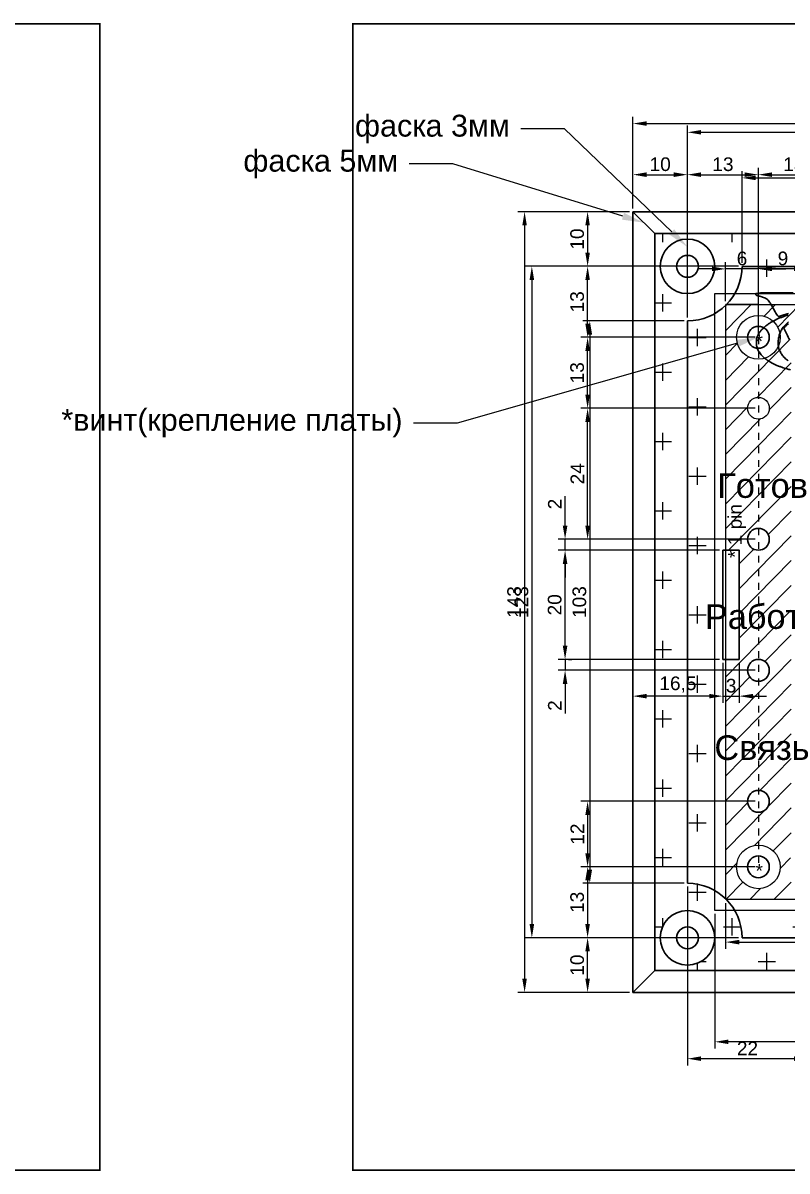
# Model space of a CAD drawing. Header units: millimetres. Extents: x 581 to 3447, y 885 to 2081.
# Drawn here: x 1552.1 to 1692.1, y 985.7 to 1196 of the extents above; entities that cross this region are included whole.
import ezdxf
from ezdxf import colors
from ezdxf.entities.mleader import LeaderData, LeaderLine
from ezdxf.math import Vec2, Vec3

# ---------------------------------------------------------------- set-up
doc = ezdxf.new("R2010")
doc.units = ezdxf.units.MM
doc.linetypes.add('JIS_02_1.2', pattern=[2.5, 1.25, -1.25])
doc.layers.get('0').update_dxf_attribs({"lineweight": 30})
doc.layers.get('Defpoints').update_dxf_attribs({"lineweight": 15})
for name, color, linetype in [('Вырез щита', 10, 'Continuous'), ('скрытые линии', 9, 'Continuous'), ('скрытый размер', 9, 'Continuous')]:
    doc.layers.add(name, color=color, linetype=linetype)
for name, color, linetype, lineweight in [('пленочная клавиатура', 90, 'Continuous', 30), ('размер', 7, 'Continuous', 15), ('размеры пленочная', 112, 'Continuous', 15)]:
    doc.layers.add(name, color=color, linetype=linetype, lineweight=lineweight)
doc.styles.get("Standard").update_dxf_attribs({"font": 'arial.ttf'})
doc.dimstyles.new('ISO-25', dxfattribs={"dimtxt": 2.5, "dimasz": 2.5, "dimexe": 1.25, "dimexo": 0.625, "dimtad": 1, "dimtxsty": 'Standard', "dimcen": 2.5, "dimadec": 0, "dimazin": 0, "dimtfac": 1, "dimtmove": 0, "dimatfit": 3, "dimfxl": 1, "dimarcsym": 0})

# ---------------------------------------------------------------- blocks, each defined once
blk = doc.blocks.new('*D77')
at = {"layer": 'Defpoints', "color": 0, "transparency": 16777216}
for p in [(1680.86, 1035.47), (1848.86, 1035.47), (1848.86, 1027.68)]:
    blk.add_point(p, dxfattribs=at)
at = {"layer": 'скрытый размер', "color": 0, "lineweight": -2, "transparency": 16777216}
for p, q in [((1680.86, 1034.84), (1680.86, 1026.43)), ((1848.86, 1034.84), (1848.86, 1026.43)), ((1683.36, 1027.68), (1846.36, 1027.68))]:
    blk.add_line(p, q, dxfattribs=at)
at = {"layer": 'скрытый размер', "color": 0, "transparency": 16777216}
for points in [[(1683.36, 1028.1), (1683.36, 1027.26), (1680.86, 1027.68)], [(1846.36, 1028.1), (1846.36, 1027.26), (1848.86, 1027.68)]]:
    blk.add_solid(points, dxfattribs=at)
at = {"layer": 'скрытый размер', "color": 0, "transparency": 16777216, "insert": (1764.86, 1029.58), "char_height": 2.5, "attachment_point": 5}
blk.add_mtext('168', dxfattribs=at)
blk = doc.blocks.new('*D87')
at = {"layer": 'Defpoints', "color": 0, "transparency": 16777216}
for p in [(1680.86, 1151), (1680.86, 1144.47), (1686.86, 1138.47)]:
    blk.add_point(p, dxfattribs=at)
at = {"layer": 'скрытый размер', "color": 0, "lineweight": -2, "transparency": 16777216}
for p, q in [((1678.36, 1151), (1675.86, 1151)), ((1680.86, 1145.09), (1680.86, 1152.25)), ((1686.86, 1151), (1680.86, 1151)), ((1686.86, 1139.09), (1686.86, 1152.25)), ((1689.36, 1151), (1691.86, 1151))]:
    blk.add_line(p, q, dxfattribs=at)
at = {"layer": 'скрытый размер', "color": 0, "transparency": 16777216}
for points in [[(1678.36, 1151.42), (1678.36, 1150.58), (1680.86, 1151)], [(1689.36, 1151.42), (1689.36, 1150.58), (1686.86, 1151)]]:
    blk.add_solid(points, dxfattribs=at)
at = {"layer": 'скрытый размер', "color": 0, "transparency": 16777216, "insert": (1683.86, 1152.9), "char_height": 2.5, "attachment_point": 5}
blk.add_mtext('6', dxfattribs=at)
blk = doc.blocks.new('*D88')
at = {"layer": 'Defpoints', "color": 0, "transparency": 16777216}
for p in [(1686.86, 1151), (1686.86, 1151), (1695.86, 1138.47)]:
    blk.add_point(p, dxfattribs=at)
at = {"layer": 'скрытый размер', "color": 0, "lineweight": -2, "transparency": 16777216}
for p, q in [((1686.86, 1151.63), (1686.86, 1152.25)), ((1693.36, 1151), (1689.36, 1151)), ((1695.86, 1139.09), (1695.86, 1152.25))]:
    blk.add_line(p, q, dxfattribs=at)
at = {"layer": 'скрытый размер', "color": 0, "transparency": 16777216}
for points in [[(1689.36, 1151.42), (1689.36, 1150.58), (1686.86, 1151)], [(1693.36, 1151.42), (1693.36, 1150.58), (1695.86, 1151)]]:
    blk.add_solid(points, dxfattribs=at)
at = {"layer": 'скрытый размер', "color": 0, "transparency": 16777216, "insert": (1691.36, 1152.9), "char_height": 2.5, "attachment_point": 5}
blk.add_mtext('9', dxfattribs=at)
blk = doc.blocks.new('*D89')
at = {"layer": 'Defpoints', "color": 0, "transparency": 16777216}
for p in [(1673.86, 1168.26), (1663.86, 1161.47), (1673.86, 1151.47)]:
    blk.add_point(p, dxfattribs=at)
at = {"layer": 'размер', "color": 0, "lineweight": -2, "transparency": 16777216}
for p, q in [((1663.86, 1162.09), (1663.86, 1169.51)), ((1673.86, 1152.09), (1673.86, 1169.51)), ((1666.36, 1168.26), (1671.36, 1168.26))]:
    blk.add_line(p, q, dxfattribs=at)
at = {"layer": 'размер', "color": 0, "transparency": 16777216}
for points in [[(1666.36, 1168.68), (1666.36, 1167.84), (1663.86, 1168.26)], [(1671.36, 1168.68), (1671.36, 1167.84), (1673.86, 1168.26)]]:
    blk.add_solid(points, dxfattribs=at)
at = {"layer": 'размер', "color": 0, "transparency": 16777216, "insert": (1668.86, 1170.16), "char_height": 2.5, "attachment_point": 5}
blk.add_mtext('10', dxfattribs=at)
blk = doc.blocks.new('*D92')
at = {"layer": 'Defpoints', "color": 0, "transparency": 16777216}
for p in [(1686.86, 1168.26), (1673.86, 1151.47), (1686.86, 1138.47)]:
    blk.add_point(p, dxfattribs=at)
at = {"layer": 'размер', "color": 0, "lineweight": -2, "transparency": 16777216}
for p, q in [((1673.86, 1152.09), (1673.86, 1169.51)), ((1686.86, 1139.09), (1686.86, 1169.51)), ((1676.36, 1168.26), (1684.36, 1168.26))]:
    blk.add_line(p, q, dxfattribs=at)
at = {"layer": 'размер', "color": 0, "transparency": 16777216}
for points in [[(1676.36, 1168.68), (1676.36, 1167.84), (1673.86, 1168.26)], [(1684.36, 1168.68), (1684.36, 1167.84), (1686.86, 1168.26)]]:
    blk.add_solid(points, dxfattribs=at)
at = {"layer": 'размер', "color": 0, "transparency": 16777216, "insert": (1680.36, 1170.16), "char_height": 2.5, "attachment_point": 5}
blk.add_mtext('13', dxfattribs=at)
blk = doc.blocks.new('*D74')
at = {"layer": 'Defpoints', "color": 0, "transparency": 16777216}
for p in [(1686.86, 1168.26), (1699.86, 1168.26), (1699.86, 1168.26)]:
    blk.add_point(p, dxfattribs=at)
at = {"layer": 'размер', "color": 0, "lineweight": -2, "transparency": 16777216}
for p, q in [((1686.86, 1168.89), (1686.86, 1169.51)), ((1699.86, 1168.89), (1699.86, 1169.51)), ((1689.36, 1168.26), (1697.36, 1168.26))]:
    blk.add_line(p, q, dxfattribs=at)
at = {"layer": 'размер', "color": 0, "transparency": 16777216}
for points in [[(1689.36, 1168.68), (1689.36, 1167.84), (1686.86, 1168.26)], [(1697.36, 1168.68), (1697.36, 1167.84), (1699.86, 1168.26)]]:
    blk.add_solid(points, dxfattribs=at)
at = {"layer": 'размер', "color": 0, "transparency": 16777216, "insert": (1693.36, 1170.16), "char_height": 2.5, "attachment_point": 5}
blk.add_mtext('13', dxfattribs=at)
blk = doc.blocks.new('*D95')
at = {"layer": 'Defpoints', "color": 0, "transparency": 16777216}
for p in [(1865.86, 1177.62), (1663.86, 1161.47), (1865.86, 1161.47)]:
    blk.add_point(p, dxfattribs=at)
at = {"layer": 'размер', "color": 0, "lineweight": -2, "transparency": 16777216}
for p, q in [((1663.86, 1162.09), (1663.86, 1178.87)), ((1865.86, 1162.09), (1865.86, 1178.87)), ((1666.36, 1177.62), (1863.36, 1177.62))]:
    blk.add_line(p, q, dxfattribs=at)
at = {"layer": 'размер', "color": 0, "transparency": 16777216}
for points in [[(1666.36, 1178.04), (1666.36, 1177.21), (1663.86, 1177.62)], [(1863.36, 1178.04), (1863.36, 1177.21), (1865.86, 1177.62)]]:
    blk.add_solid(points, dxfattribs=at)
at = {"layer": 'размер', "color": 0, "transparency": 16777216, "insert": (1764.86, 1179.52), "char_height": 2.5, "attachment_point": 5}
blk.add_mtext('202', dxfattribs=at)
blk = doc.blocks.new('*D96')
at = {"layer": 'Defpoints', "color": 0, "transparency": 16777216}
for p in [(1663.86, 1161.47), (1655.56, 1151.47), (1673.86, 1151.47)]:
    blk.add_point(p, dxfattribs=at)
at = {"layer": 'размер', "color": 0, "lineweight": -2, "transparency": 16777216}
for p, q in [((1663.24, 1161.47), (1654.31, 1161.47)), ((1655.56, 1158.97), (1655.56, 1153.97)), ((1673.24, 1151.47), (1654.31, 1151.47))]:
    blk.add_line(p, q, dxfattribs=at)
at = {"layer": 'размер', "color": 0, "transparency": 16777216}
for points in [[(1655.14, 1158.97), (1655.97, 1158.97), (1655.56, 1161.47)], [(1655.14, 1153.97), (1655.97, 1153.97), (1655.56, 1151.47)]]:
    blk.add_solid(points, dxfattribs=at)
at = {"layer": 'размер', "color": 0, "transparency": 16777216, "insert": (1653.65, 1156.47), "char_height": 2.5, "attachment_point": 5, "rotation": 90}
blk.add_mtext('10', dxfattribs=at)
blk = doc.blocks.new('*D97')
at = {"layer": 'Defpoints', "color": 0, "transparency": 16777216}
for p in [(1655.56, 1151.47), (1655.56, 1151.47), (1686.86, 1138.47)]:
    blk.add_point(p, dxfattribs=at)
at = {"layer": 'размер', "color": 0, "lineweight": -2, "transparency": 16777216}
for p, q in [((1654.93, 1151.47), (1654.31, 1151.47)), ((1655.56, 1140.97), (1655.56, 1148.97)), ((1686.24, 1138.47), (1654.31, 1138.47))]:
    blk.add_line(p, q, dxfattribs=at)
at = {"layer": 'размер', "color": 0, "transparency": 16777216}
for points in [[(1655.14, 1148.97), (1655.97, 1148.97), (1655.56, 1151.47)], [(1655.14, 1140.97), (1655.97, 1140.97), (1655.56, 1138.47)]]:
    blk.add_solid(points, dxfattribs=at)
at = {"layer": 'размер', "color": 0, "transparency": 16777216, "insert": (1653.65, 1144.97), "char_height": 2.5, "attachment_point": 5, "rotation": 90}
blk.add_mtext('13', dxfattribs=at)
blk = doc.blocks.new('*D98')
at = {"layer": 'Defpoints', "color": 0, "transparency": 16777216}
for p in [(1655.56, 1138.47), (1655.56, 1138.47), (1686.86, 1125.47)]:
    blk.add_point(p, dxfattribs=at)
at = {"layer": 'размер', "color": 0, "lineweight": -2, "transparency": 16777216}
for p, q in [((1654.93, 1138.47), (1654.31, 1138.47)), ((1655.56, 1127.97), (1655.56, 1135.97)), ((1686.24, 1125.47), (1654.31, 1125.47))]:
    blk.add_line(p, q, dxfattribs=at)
at = {"layer": 'размер', "color": 0, "transparency": 16777216}
for points in [[(1655.14, 1135.97), (1655.97, 1135.97), (1655.56, 1138.47)], [(1655.14, 1127.97), (1655.97, 1127.97), (1655.56, 1125.47)]]:
    blk.add_solid(points, dxfattribs=at)
at = {"layer": 'размер', "color": 0, "transparency": 16777216, "insert": (1653.65, 1131.97), "char_height": 2.5, "attachment_point": 5, "rotation": 90}
blk.add_mtext('13', dxfattribs=at)
blk = doc.blocks.new('*D99')
at = {"layer": 'Defpoints', "color": 0, "transparency": 16777216}
for p in [(1655.56, 1125.47), (1655.56, 1125.47), (1686.86, 1101.47)]:
    blk.add_point(p, dxfattribs=at)
at = {"layer": 'размер', "color": 0, "lineweight": -2, "transparency": 16777216}
for p, q in [((1654.93, 1125.47), (1654.31, 1125.47)), ((1655.56, 1103.97), (1655.56, 1122.97)), ((1686.24, 1101.47), (1654.31, 1101.47))]:
    blk.add_line(p, q, dxfattribs=at)
at = {"layer": 'размер', "color": 0, "transparency": 16777216}
for points in [[(1655.14, 1122.97), (1655.97, 1122.97), (1655.56, 1125.47)], [(1655.14, 1103.97), (1655.97, 1103.97), (1655.56, 1101.47)]]:
    blk.add_solid(points, dxfattribs=at)
at = {"layer": 'размер', "color": 0, "transparency": 16777216, "insert": (1653.68, 1113.47), "char_height": 2.5, "attachment_point": 5, "rotation": 90}
blk.add_mtext('24', dxfattribs=at)
blk = doc.blocks.new('*D100')
at = {"layer": 'Defpoints', "color": 0, "transparency": 16777216}
for p in [(1686.86, 1053.47), (1655.56, 1041.47), (1686.86, 1041.47)]:
    blk.add_point(p, dxfattribs=at)
at = {"layer": 'размер', "color": 0, "lineweight": -2, "transparency": 16777216}
for p, q in [((1686.24, 1053.47), (1654.31, 1053.47)), ((1655.56, 1050.97), (1655.56, 1043.97)), ((1686.24, 1041.47), (1654.31, 1041.47))]:
    blk.add_line(p, q, dxfattribs=at)
at = {"layer": 'размер', "color": 0, "transparency": 16777216}
for points in [[(1655.14, 1050.97), (1655.97, 1050.97), (1655.56, 1053.47)], [(1655.14, 1043.97), (1655.97, 1043.97), (1655.56, 1041.47)]]:
    blk.add_solid(points, dxfattribs=at)
at = {"layer": 'размер', "color": 0, "transparency": 16777216, "insert": (1653.68, 1047.47), "char_height": 2.5, "attachment_point": 5, "rotation": 90}
blk.add_mtext('12', dxfattribs=at)
blk = doc.blocks.new('*D101')
at = {"layer": 'Defpoints', "color": 0, "transparency": 16777216}
for p in [(1655.56, 1041.47), (1655.56, 1028.47), (1673.86, 1028.47)]:
    blk.add_point(p, dxfattribs=at)
at = {"layer": 'размер', "color": 0, "lineweight": -2, "transparency": 16777216}
for p, q in [((1654.93, 1041.47), (1654.31, 1041.47)), ((1655.56, 1038.97), (1655.56, 1030.97)), ((1673.24, 1028.47), (1654.31, 1028.47))]:
    blk.add_line(p, q, dxfattribs=at)
at = {"layer": 'размер', "color": 0, "transparency": 16777216}
for points in [[(1655.14, 1038.97), (1655.97, 1038.97), (1655.56, 1041.47)], [(1655.14, 1030.97), (1655.97, 1030.97), (1655.56, 1028.47)]]:
    blk.add_solid(points, dxfattribs=at)
at = {"layer": 'размер', "color": 0, "transparency": 16777216, "insert": (1653.65, 1034.97), "char_height": 2.5, "attachment_point": 5, "rotation": 90}
blk.add_mtext('13', dxfattribs=at)
blk = doc.blocks.new('*D102')
at = {"layer": 'Defpoints', "color": 0, "transparency": 16777216}
for p in [(1655.56, 1028.47), (1655.56, 1028.47), (1663.86, 1018.47)]:
    blk.add_point(p, dxfattribs=at)
at = {"layer": 'размер', "color": 0, "lineweight": -2, "transparency": 16777216}
for p, q in [((1654.93, 1028.47), (1654.31, 1028.47)), ((1655.56, 1020.97), (1655.56, 1025.97)), ((1663.24, 1018.47), (1654.31, 1018.47))]:
    blk.add_line(p, q, dxfattribs=at)
at = {"layer": 'размер', "color": 0, "transparency": 16777216}
for points in [[(1655.14, 1025.97), (1655.97, 1025.97), (1655.56, 1028.47)], [(1655.14, 1020.97), (1655.97, 1020.97), (1655.56, 1018.47)]]:
    blk.add_solid(points, dxfattribs=at)
at = {"layer": 'размер', "color": 0, "transparency": 16777216, "insert": (1653.65, 1023.47), "char_height": 2.5, "attachment_point": 5, "rotation": 90}
blk.add_mtext('10', dxfattribs=at)
blk = doc.blocks.new('*D103')
at = {"layer": 'Defpoints', "color": 0, "transparency": 16777216}
for p in [(1663.86, 1161.47), (1644.01, 1018.47), (1663.86, 1018.47)]:
    blk.add_point(p, dxfattribs=at)
at = {"layer": 'размер', "color": 0, "lineweight": -2, "transparency": 16777216}
for p, q in [((1663.24, 1161.47), (1642.76, 1161.47)), ((1644.01, 1158.97), (1644.01, 1020.97)), ((1663.24, 1018.47), (1642.76, 1018.47))]:
    blk.add_line(p, q, dxfattribs=at)
at = {"layer": 'размер', "color": 0, "transparency": 16777216}
for points in [[(1643.59, 1158.97), (1644.42, 1158.97), (1644.01, 1161.47)], [(1643.59, 1020.97), (1644.42, 1020.97), (1644.01, 1018.47)]]:
    blk.add_solid(points, dxfattribs=at)
at = {"layer": 'размер', "color": 0, "transparency": 16777216, "insert": (1642.1, 1089.97), "char_height": 2.5, "attachment_point": 5, "rotation": 90}
blk.add_mtext('143', dxfattribs=at)
blk = doc.blocks.new('*D110')
at = {"layer": 'Defpoints', "color": 0, "transparency": 16777216}
for p in [(1678.86, 1033.47), (1850.86, 1033.47), (1678.86, 1009.42)]:
    blk.add_point(p, dxfattribs=at)
at = {"layer": 'Вырез щита', "color": 0, "lineweight": -2, "transparency": 16777216}
for p, q in [((1678.86, 1032.84), (1678.86, 1008.17)), ((1850.86, 1032.84), (1850.86, 1008.17)), ((1848.36, 1009.42), (1681.36, 1009.42))]:
    blk.add_line(p, q, dxfattribs=at)
at = {"layer": 'Вырез щита', "color": 0, "transparency": 16777216}
for points in [[(1681.36, 1009.84), (1681.36, 1009.01), (1678.86, 1009.42)], [(1848.36, 1009.84), (1848.36, 1009.01), (1850.86, 1009.42)]]:
    blk.add_solid(points, dxfattribs=at)
at = {"layer": 'Вырез щита', "color": 0, "transparency": 16777216, "insert": (1764.86, 1011.3), "char_height": 2.5, "attachment_point": 5}
blk.add_mtext('172', dxfattribs=at)
blk = doc.blocks.new('*D150')
at = {"layer": 'Defpoints', "color": 0, "transparency": 16777216}
for p in [(1651.43, 1101.47), (1655.56, 1101.47), (1680.36, 1099.47)]:
    blk.add_point(p, dxfattribs=at)
at = {"layer": 'размер', "color": 0, "lineweight": -2, "transparency": 16777216}
for p, q in [((1651.43, 1103.97), (1651.43, 1109.37)), ((1654.93, 1101.47), (1650.18, 1101.47)), ((1651.43, 1099.47), (1651.43, 1101.47)), ((1679.74, 1099.47), (1650.18, 1099.47)), ((1651.43, 1096.97), (1651.43, 1094.47))]:
    blk.add_line(p, q, dxfattribs=at)
at = {"layer": 'размер', "color": 0, "transparency": 16777216}
for points in [[(1651.01, 1103.97), (1651.85, 1103.97), (1651.43, 1101.47)], [(1651.01, 1096.97), (1651.85, 1096.97), (1651.43, 1099.47)]]:
    blk.add_solid(points, dxfattribs=at)
at = {"layer": 'размер', "color": 0, "transparency": 16777216, "insert": (1649.55, 1107.92), "char_height": 2.5, "attachment_point": 5, "rotation": 90}
blk.add_mtext('2', dxfattribs=at)
blk = doc.blocks.new('*D151')
at = {"layer": 'Defpoints', "color": 0, "transparency": 16777216}
for p in [(1651.43, 1099.47), (1680.36, 1099.47), (1680.36, 1079.47)]:
    blk.add_point(p, dxfattribs=at)
at = {"layer": 'размер', "color": 0, "lineweight": -2, "transparency": 16777216}
for p, q in [((1679.74, 1099.47), (1650.18, 1099.47)), ((1651.43, 1081.97), (1651.43, 1096.97)), ((1679.74, 1079.47), (1650.18, 1079.47))]:
    blk.add_line(p, q, dxfattribs=at)
at = {"layer": 'размер', "color": 0, "transparency": 16777216}
for points in [[(1651.01, 1096.97), (1651.85, 1096.97), (1651.43, 1099.47)], [(1651.01, 1081.97), (1651.85, 1081.97), (1651.43, 1079.47)]]:
    blk.add_solid(points, dxfattribs=at)
at = {"layer": 'размер', "color": 0, "transparency": 16777216, "insert": (1649.53, 1089.47), "char_height": 2.5, "attachment_point": 5, "rotation": 90}
blk.add_mtext('20', dxfattribs=at)
blk = doc.blocks.new('*D152')
at = {"layer": 'Defpoints', "color": 0, "transparency": 16777216}
for p in [(1651.43, 1079.47), (1651.43, 1079.47), (1686.86, 1077.47)]:
    blk.add_point(p, dxfattribs=at)
at = {"layer": 'размер', "color": 0, "lineweight": -2, "transparency": 16777216}
for p, q in [((1651.43, 1081.97), (1651.43, 1084.47)), ((1651.43, 1079.47), (1651.43, 1077.47)), ((1652.06, 1079.47), (1652.68, 1079.47)), ((1686.24, 1077.47), (1650.18, 1077.47)), ((1651.43, 1074.97), (1651.43, 1069.56))]:
    blk.add_line(p, q, dxfattribs=at)
at = {"layer": 'размер', "color": 0, "transparency": 16777216}
for points in [[(1651.01, 1081.97), (1651.85, 1081.97), (1651.43, 1079.47)], [(1651.01, 1074.97), (1651.85, 1074.97), (1651.43, 1077.47)]]:
    blk.add_solid(points, dxfattribs=at)
at = {"layer": 'размер', "color": 0, "transparency": 16777216, "insert": (1649.55, 1071.01), "char_height": 2.5, "attachment_point": 5, "rotation": 90}
blk.add_mtext('2', dxfattribs=at)
blk = doc.blocks.new('*D157')
at = {"layer": 'Defpoints', "color": 0, "transparency": 16777216}
for p in [(1680.36, 1079.47), (1683.36, 1079.47), (1683.36, 1072.74)]:
    blk.add_point(p, dxfattribs=at)
at = {"layer": 'размер', "color": 0, "lineweight": -2, "transparency": 16777216}
for p, q in [((1680.36, 1078.84), (1680.36, 1071.49)), ((1683.36, 1078.84), (1683.36, 1071.49)), ((1677.86, 1072.74), (1675.36, 1072.74)), ((1680.36, 1072.74), (1683.36, 1072.74)), ((1685.86, 1072.74), (1688.36, 1072.74))]:
    blk.add_line(p, q, dxfattribs=at)
at = {"layer": 'размер', "color": 0, "transparency": 16777216}
for points in [[(1677.86, 1073.15), (1677.86, 1072.32), (1680.36, 1072.74)], [(1685.86, 1073.15), (1685.86, 1072.32), (1683.36, 1072.74)]]:
    blk.add_solid(points, dxfattribs=at)
at = {"layer": 'размер', "color": 0, "transparency": 16777216, "insert": (1681.86, 1074.64), "char_height": 2.5, "attachment_point": 5}
blk.add_mtext('3', dxfattribs=at)
blk = doc.blocks.new('*D158')
at = {"layer": 'Defpoints', "color": 0, "transparency": 16777216}
for p in [(1663.86, 1079.47), (1680.36, 1079.47), (1663.86, 1072.74)]:
    blk.add_point(p, dxfattribs=at)
at = {"layer": 'размер', "color": 0, "lineweight": -2, "transparency": 16777216}
for p, q in [((1663.86, 1078.84), (1663.86, 1071.49)), ((1680.36, 1078.84), (1680.36, 1071.49)), ((1677.86, 1072.74), (1666.36, 1072.74))]:
    blk.add_line(p, q, dxfattribs=at)
at = {"layer": 'размер', "color": 0, "transparency": 16777216}
for points in [[(1666.36, 1073.15), (1666.36, 1072.32), (1663.86, 1072.74)], [(1677.86, 1073.15), (1677.86, 1072.32), (1680.36, 1072.74)]]:
    blk.add_solid(points, dxfattribs=at)
at = {"layer": 'размер', "color": 0, "transparency": 16777216, "insert": (1672.11, 1074.86), "char_height": 2.5, "attachment_point": 5}
blk.add_mtext('16,5', dxfattribs=at)
blk = doc.blocks.new('*D180')
at = {"layer": 'Defpoints', "color": 0, "transparency": 16777216}
for p in [(1845.86, 1167.67), (1683.86, 1151.47), (1845.86, 1151.47)]:
    blk.add_point(p, dxfattribs=at)
at = {"layer": 'размеры пленочная', "color": 0, "lineweight": -2, "transparency": 16777216}
for p, q in [((1683.86, 1152.09), (1683.86, 1168.92)), ((1686.36, 1167.67), (1843.36, 1167.67)), ((1845.86, 1152.09), (1845.86, 1168.92))]:
    blk.add_line(p, q, dxfattribs=at)
at = {"layer": 'размеры пленочная', "color": 0, "transparency": 16777216}
for points in [[(1686.36, 1168.09), (1686.36, 1167.25), (1683.86, 1167.67)], [(1843.36, 1168.09), (1843.36, 1167.25), (1845.86, 1167.67)]]:
    blk.add_solid(points, dxfattribs=at)
at = {"layer": 'размеры пленочная', "color": 0, "transparency": 16777216, "insert": (1764.86, 1169.57), "char_height": 2.5, "attachment_point": 5}
blk.add_mtext('162', dxfattribs=at)
blk = doc.blocks.new('*D181')
at = {"layer": 'Defpoints', "color": 0, "transparency": 16777216}
for p in [(1855.86, 1176.02), (1673.86, 1141.47), (1855.86, 1141.47)]:
    blk.add_point(p, dxfattribs=at)
at = {"layer": 'размеры пленочная', "color": 0, "lineweight": -2, "transparency": 16777216}
for p, q in [((1673.86, 1142.09), (1673.86, 1177.27)), ((1676.36, 1176.02), (1853.36, 1176.02)), ((1855.86, 1142.09), (1855.86, 1177.27))]:
    blk.add_line(p, q, dxfattribs=at)
at = {"layer": 'размеры пленочная', "color": 0, "transparency": 16777216}
for points in [[(1676.36, 1176.44), (1676.36, 1175.6), (1673.86, 1176.02)], [(1853.36, 1176.44), (1853.36, 1175.6), (1855.86, 1176.02)]]:
    blk.add_solid(points, dxfattribs=at)
at = {"layer": 'размеры пленочная', "color": 0, "transparency": 16777216, "insert": (1764.86, 1177.92), "char_height": 2.5, "attachment_point": 5}
blk.add_mtext('182', dxfattribs=at)
blk = doc.blocks.new('*D182')
at = {"layer": 'Defpoints', "color": 0, "transparency": 16777216}
for p in [(1673.86, 1141.47), (1655.96, 1038.47), (1673.86, 1038.47)]:
    blk.add_point(p, dxfattribs=at)
at = {"layer": 'размеры пленочная', "color": 0, "lineweight": -2, "transparency": 16777216}
for p, q in [((1673.24, 1141.47), (1654.71, 1141.47)), ((1655.96, 1138.97), (1655.96, 1040.97)), ((1673.24, 1038.47), (1654.71, 1038.47))]:
    blk.add_line(p, q, dxfattribs=at)
at = {"layer": 'размеры пленочная', "color": 0, "transparency": 16777216}
for points in [[(1655.54, 1138.97), (1656.38, 1138.97), (1655.96, 1141.47)], [(1655.54, 1040.97), (1656.38, 1040.97), (1655.96, 1038.47)]]:
    blk.add_solid(points, dxfattribs=at)
at = {"layer": 'размеры пленочная', "color": 0, "transparency": 16777216, "insert": (1654.06, 1089.97), "char_height": 2.5, "attachment_point": 5, "rotation": 90}
blk.add_mtext('103', dxfattribs=at)
blk = doc.blocks.new('*D183')
at = {"layer": 'Defpoints', "color": 0, "transparency": 16777216}
for p in [(1683.86, 1151.47), (1645.34, 1028.47), (1683.86, 1028.47)]:
    blk.add_point(p, dxfattribs=at)
at = {"layer": 'размеры пленочная', "color": 0, "lineweight": -2, "transparency": 16777216}
for p, q in [((1683.24, 1151.47), (1644.09, 1151.47)), ((1645.34, 1148.97), (1645.34, 1030.97)), ((1683.24, 1028.47), (1644.09, 1028.47))]:
    blk.add_line(p, q, dxfattribs=at)
at = {"layer": 'размеры пленочная', "color": 0, "transparency": 16777216}
for points in [[(1644.92, 1148.97), (1645.76, 1148.97), (1645.34, 1151.47)], [(1644.92, 1030.97), (1645.76, 1030.97), (1645.34, 1028.47)]]:
    blk.add_solid(points, dxfattribs=at)
at = {"layer": 'размеры пленочная', "color": 0, "transparency": 16777216, "insert": (1643.44, 1089.97), "char_height": 2.5, "attachment_point": 5, "rotation": 90}
blk.add_mtext('123', dxfattribs=at)
blk = doc.blocks.new('*D184')
at = {"layer": 'Defpoints', "color": 0, "transparency": 16777216}
for p in [(1673.86, 1038.47), (1695.86, 1035.97), (1673.86, 1006.33)]:
    blk.add_point(p, dxfattribs=at)
at = {"layer": 'размеры пленочная', "color": 0, "lineweight": -2, "transparency": 16777216}
for p, q in [((1673.86, 1037.84), (1673.86, 1005.08)), ((1695.86, 1035.34), (1695.86, 1005.08)), ((1693.36, 1006.33), (1676.36, 1006.33))]:
    blk.add_line(p, q, dxfattribs=at)
at = {"layer": 'размеры пленочная', "color": 0, "transparency": 16777216}
for points in [[(1676.36, 1006.75), (1676.36, 1005.91), (1673.86, 1006.33)], [(1693.36, 1006.75), (1693.36, 1005.91), (1695.86, 1006.33)]]:
    blk.add_solid(points, dxfattribs=at)
at = {"layer": 'размеры пленочная', "color": 0, "transparency": 16777216, "insert": (1684.86, 1008.21), "char_height": 2.5, "attachment_point": 5}
blk.add_mtext('22', dxfattribs=at)

msp = doc.modelspace()

# ---------------------------------------------------------------- hatches: boundary and pattern name
at = {"layer": 'Вырез щита'}
h = msp.add_hatch(dxfattribs=at)
h.set_pattern_fill('CROSS', color=256)
h.set_pattern_definition([(0, (-2.273, -296.685), (6.35, 6.35), [3.175, -9.525]), (90, (-0.6855, -298.272), (-6.35, 6.35), [3.175, -9.525])])
h.paths.add_polyline_path([(1861.864, 1157.468), (1667.864, 1157.468), (1667.864, 1022.468), (1861.864, 1022.468)])
h.paths.add_polyline_path([(1850.864, 1033.468), (1678.864, 1033.468), (1678.864, 1146.468), (1850.864, 1146.468)], flags=16)
h.paths.add_polyline_path([(1848.864, 1035.468), (1680.864, 1035.468), (1680.864, 1144.468), (1848.864, 1144.468)], flags=0)
h.paths.add_polyline_path([(1840.864, 1125.468, -1), (1844.864, 1125.468, -1)], flags=0)
h.paths.add_polyline_path([(1836.864, 1043.27, -0.1361061), (1837.364, 1041.468, -0.1361061), (1836.864, 1039.665), (1836.864, 1037.968), (1692.864, 1037.968), (1692.864, 1039.665, -0.1361061), (1692.364, 1041.468, -0.1361061), (1692.864, 1043.27), (1692.864, 1136.665, -0.1361061), (1692.364, 1138.468, -0.1361061), (1692.864, 1140.27), (1692.864, 1141.968), (1836.864, 1141.968), (1836.864, 1140.27, -0.1361061), (1837.364, 1138.468, -0.1361061), (1836.864, 1136.665)], flags=0)
h.paths.add_polyline_path([(1840.864, 1138.468, -1), (1844.864, 1138.468, -1)], flags=0)
h.paths.add_polyline_path([(1828.864, 1055.968), (1700.864, 1055.968), (1700.864, 1129.968), (1828.864, 1129.968)], flags=0)
h.paths.add_polyline_path([(1832.114, 1138.468, -1), (1835.614, 1138.468, -1)], flags=0)
h.paths.add_polyline_path([(1850.864, 1151.468, -1), (1860.864, 1151.468, -1)], flags=16)
h.paths.add_polyline_path([(1853.864, 1151.468, -1), (1857.864, 1151.468, -1)], flags=0)
h.paths.add_polyline_path([(1844.864, 1041.468, -1), (1840.864, 1041.468, -1)], flags=0)
h.paths.add_polyline_path([(1835.614, 1041.468, -1), (1832.114, 1041.468, -1)], flags=0)
h.paths.add_polyline_path([(1860.864, 1028.468, -1), (1850.864, 1028.468, -1)], flags=16)
h.paths.add_polyline_path([(1857.864, 1028.468, -1), (1853.864, 1028.468, -1)], flags=0)
h.paths.add_polyline_path([(1754.364, 1043.285), (1754.364, 1037.968), (1706.364, 1037.968), (1706.364, 1043.285)], flags=0)
h.paths.add_polyline_path([(1694.114, 1138.468, -1), (1697.614, 1138.468, -1)], flags=0)
h.paths.add_polyline_path([(1686.864, 1134.468), (1686.864, 1127.468, -0.4142136), (1688.864, 1125.468, -0.4142136), (1686.864, 1123.468), (1686.864, 1103.468, -0.4142136), (1688.864, 1101.468, -0.4142136), (1686.864, 1099.468), (1686.864, 1079.468, -0.4142136), (1688.864, 1077.468, -0.4142136), (1686.864, 1075.468), (1686.864, 1055.468, -0.4142136), (1688.864, 1053.468, -0.4142136), (1686.864, 1051.468), (1686.864, 1045.468, -0.4142136), (1690.864, 1041.468, -1), (1682.864, 1041.468, -0.4142136), (1686.864, 1045.468), (1686.864, 1051.468, -0.4142136), (1684.864, 1053.468, -0.4142136), (1686.864, 1055.468), (1686.864, 1075.468, -0.4142136), (1684.864, 1077.468, -0.4142136), (1686.864, 1079.468), (1686.864, 1099.468, -0.4142136), (1684.864, 1101.468, -0.4142136), (1686.864, 1103.468), (1686.864, 1123.468, -0.4142136), (1684.864, 1125.468, -0.4142136), (1686.864, 1127.468), (1686.864, 1134.468, -0.4142136), (1682.864, 1138.468, -1), (1690.864, 1138.468, -0.4142136)], flags=0)
h.paths.add_polyline_path([(1684.864, 1138.468, -1), (1688.864, 1138.468, -1)], flags=0)
h.paths.add_polyline_path([(1697.614, 1041.468, -1), (1694.114, 1041.468, -1)], flags=0)
h.paths.add_polyline_path([(1668.864, 1151.468, -1), (1678.864, 1151.468, -1)], flags=16)
h.paths.add_polyline_path([(1688.864, 1041.468, -1), (1684.864, 1041.468, -1)], flags=0)
h.paths.add_polyline_path([(1671.864, 1151.468, -1), (1675.864, 1151.468, -1)], flags=0)
h.paths.add_polyline_path([(1678.864, 1028.468, -1), (1668.864, 1028.468, -1)], flags=16)
h.paths.add_polyline_path([(1675.864, 1028.468, -1), (1671.864, 1028.468, -1)], flags=0)
h.paths.add_polyline_path([(1747.75, 1089.035), (1781.745, 1089.035), (1781.745, 1097.278), (1747.75, 1097.278)], flags=8)
at = {"layer": 'скрытые линии'}
h = msp.add_hatch(dxfattribs=at)
h.set_pattern_fill('ANSI31', color=256, angle=0.5)
h.paths.add_polyline_path([(1848.864, 1144.468), (1680.864, 1144.468), (1680.864, 1136.76), (1683.017, 1137.373, -0.0694147), (1682.864, 1138.468, -1), (1690.864, 1138.468, -0.4142136), (1686.864, 1134.468), (1686.864, 1127.468, -0.4142136), (1688.864, 1125.468, -0.4142136), (1686.864, 1123.468), (1686.864, 1103.468, -0.4142136), (1688.864, 1101.468, -0.4142136), (1686.864, 1099.468), (1686.864, 1079.468, -0.4142136), (1688.864, 1077.468, -0.4142136), (1686.864, 1075.468), (1686.864, 1055.468, -0.4142136), (1688.864, 1053.468, -0.4142136), (1686.864, 1051.468), (1686.864, 1045.468, -0.4142136), (1690.864, 1041.468, -1), (1682.864, 1041.468, -0.4142136), (1686.864, 1045.468), (1686.864, 1051.468, -0.4142136), (1684.864, 1053.468, -0.4142136), (1686.864, 1055.468), (1686.864, 1075.468, -0.4142136), (1684.864, 1077.468, -0.4142136), (1686.864, 1079.468), (1686.864, 1099.468, -0.4142136), (1684.864, 1101.468, -0.4142136), (1686.864, 1103.468), (1686.864, 1123.468, -0.4142136), (1684.864, 1125.468, -0.4142136), (1686.864, 1127.468), (1686.864, 1134.468, -0.3351621), (1683.017, 1137.373), (1680.864, 1136.76), (1680.864, 1099.468), (1683.364, 1099.468), (1683.364, 1079.468), (1680.864, 1079.468), (1680.864, 1035.468), (1848.864, 1035.468)])
h.paths.add_polyline_path([(1842.864, 1127.468, -0.4142136), (1844.864, 1125.468, -0.4142136), (1842.864, 1123.468), (1842.864, 1103.468, -0.4142136), (1844.864, 1101.468, -0.4142136), (1842.864, 1099.468), (1842.864, 1079.468, -0.4142136), (1844.864, 1077.468, -0.4142136), (1842.864, 1075.468), (1842.864, 1055.468, -0.4142136), (1844.864, 1053.468, -0.4142136), (1842.864, 1051.468), (1842.864, 1045.468, -0.4142136), (1846.864, 1041.468, -1), (1838.864, 1041.468, -0.4142136), (1842.864, 1045.468), (1842.864, 1051.468, -0.4142136), (1840.864, 1053.468, -0.4142136), (1842.864, 1055.468), (1842.864, 1075.468, -0.4142136), (1840.864, 1077.468, -0.4142136), (1842.864, 1079.468), (1842.864, 1099.468, -0.4142136), (1840.864, 1101.468, -0.4142136), (1842.864, 1103.468), (1842.864, 1123.468, -0.4142136), (1840.864, 1125.468, -0.4142136), (1842.864, 1127.468), (1842.864, 1134.468, -0.4142136), (1838.864, 1138.468, -1), (1846.864, 1138.468, -0.4142136), (1842.864, 1134.468)], flags=16)
h.paths.add_polyline_path([(1840.864, 1138.468, -1), (1844.864, 1138.468, -1)], flags=0)
h.paths.add_polyline_path([(1836.864, 1043.27, -0.1361061), (1837.364, 1041.468, -0.1361061), (1836.864, 1039.665), (1836.864, 1037.968), (1692.864, 1037.968), (1692.864, 1039.665, -0.1361061), (1692.364, 1041.468, -0.1361061), (1692.864, 1043.27), (1692.864, 1136.665, -0.1361061), (1692.364, 1138.468, -0.1361061), (1692.864, 1140.27), (1692.864, 1141.968), (1836.864, 1141.968), (1836.864, 1140.27, -0.1361061), (1837.364, 1138.468, -0.1361061), (1836.864, 1136.665)], flags=16)
h.paths.add_polyline_path([(1832.114, 1138.468, -1), (1835.614, 1138.468, -1)], flags=0)
h.paths.add_polyline_path([(1829.864, 1054.468), (1699.864, 1054.468), (1699.864, 1131.468), (1829.864, 1131.468)], flags=0)
h.paths.add_polyline_path([(1828.864, 1129.968), (1828.864, 1055.968), (1700.864, 1055.968), (1700.864, 1129.968)], flags=0)
h.paths.add_polyline_path([(1821.864, 1136.65), (1773.864, 1136.65), (1773.864, 1141.968), (1821.864, 1141.968)], flags=0)
h.paths.add_polyline_path([(1821.864, 1124.968), (1821.864, 1060.968), (1707.864, 1060.968), (1707.864, 1124.968)], flags=0)
h.paths.add_polyline_path([(1844.864, 1101.468, -1), (1840.864, 1101.468, -1)], flags=0)
h.paths.add_polyline_path([(1844.864, 1077.468, -1), (1840.864, 1077.468, -1)], flags=0)
h.paths.add_polyline_path([(1844.864, 1053.468, -1), (1840.864, 1053.468, -1)], flags=0)
h.paths.add_polyline_path([(1844.864, 1041.468, -1), (1840.864, 1041.468, -1)], flags=0)
h.paths.add_polyline_path([(1835.614, 1041.468, -1), (1832.114, 1041.468, -1)], flags=0)
h.paths.add_polyline_path([(1694.114, 1138.468, -1), (1697.614, 1138.468, -1)], flags=0)
h.paths.add_polyline_path([(1697.614, 1041.468, -1), (1694.114, 1041.468, -1)], flags=0)

# ---------------------------------------------------------------- linework, layer by layer
for p, q in [((1678.864, 1161.468), (1663.864, 1161.468)), ((1667.864, 1157.468), (1663.864, 1161.468)), ((1667.864, 1022.468), (1663.864, 1018.468)), ((1663.864, 1018.468), (1722.864, 1018.468))]:
    msp.add_line(p, q)
at = {"const_width": 0.3}
for points in [[(1566.133, 985.899), (1269.133, 985.899), (1269.133, 1195.899), (1566.133, 1195.899)], [(1909.531, 985.899), (1612.531, 985.899), (1612.531, 1195.899), (1909.531, 1195.899)]]:
    msp.add_lwpolyline(points, close=True, dxfattribs=at)
for points in [[(1663.864, 1161.468), (1865.864, 1161.468), (1865.864, 1018.468), (1663.864, 1018.468)], [(1667.864, 1022.468), (1861.864, 1022.468), (1861.864, 1157.468), (1667.864, 1157.468)], [(1683.364, 1079.468), (1683.364, 1099.468), (1680.364, 1099.468), (1680.364, 1079.468)]]:
    msp.add_lwpolyline(points, close=True)
for centre, radius in [((1673.864, 1151.468), 5), ((1673.864, 1151.468), 2), ((1686.864, 1138.468), 2), ((1686.864, 1101.468), 2), ((1686.864, 1077.468), 2), ((1686.864, 1053.468), 2), ((1686.864, 1041.468), 2), ((1673.864, 1028.468), 5), ((1673.864, 1028.468), 2)]:
    msp.add_circle(centre, radius)
at = {"layer": 'Вырез щита'}
msp.add_lwpolyline([(1678.864, 1146.468), (1850.864, 1146.468), (1850.864, 1033.468), (1678.864, 1033.468)], close=True, dxfattribs=at)
at = {"layer": 'пленочная клавиатура'}
for p, q in [((1683.864, 1151.468), (1845.864, 1151.468)), ((1673.864, 1141.468), (1673.864, 1038.468)), ((1683.864, 1028.468), (1845.864, 1028.468))]:
    msp.add_line(p, q, dxfattribs=at)
for points in [[(1693.237, 1146.608, 0.001015), (1690.61, 1146.613, 0.001013), (1687.981, 1146.608, 0.013035), (1686.999, 1146.578, 0.03177), (1686.497, 1146.518, 0.361511), (1686.378, 1146.375, 0.167947), (1686.421, 1146.252, 0.106908), (1686.539, 1146.154, 0.055453), (1686.759, 1146.069, 0.013479), (1687.139, 1145.98, -0.023598), (1687.464, 1145.897, -0.017753), (1687.813, 1145.776, -0.018048), (1688.134, 1145.638, -0.038922), (1688.367, 1145.505, -0.06176), (1688.629, 1145.275, -0.029117), (1688.909, 1144.922, -0.021422), (1689.229, 1144.419, -0.00869), (1689.624, 1143.71, 0.005022), (1690.064, 1142.904, 0.03273), (1690.316, 1142.517, 0.076334), (1690.503, 1142.333, 0.221248), (1690.676, 1142.3, 0.008912), (1690.835, 1142.343, 0.001219), (1691.163, 1142.439, 0.001401), (1691.552, 1142.555, 0.001184), (1691.963, 1142.679, 0.0042), (1692.359, 1142.805, 0.006185)], [(1692.334, 1142.558, 0.012504), (1691.826, 1142.397, 0.007383), (1691.227, 1142.181, 0.007384), (1690.635, 1141.947, 0.012551), (1690.148, 1141.731, 0.012705), (1689.693, 1141.502, 0.00931), (1689.199, 1141.225, 0.009419), (1688.741, 1140.945, 0.02053), (1688.403, 1140.71, 0.015661), (1688.109, 1140.473, 0.011081), (1687.794, 1140.188, 0.011199), (1687.505, 1139.903, 0.023113), (1687.295, 1139.665, 0.01681), (1687.119, 1139.431, 0.012359), (1686.94, 1139.161, 0.012518), (1686.783, 1138.896, 0.027034), (1686.679, 1138.684, 0.042376), (1686.604, 1138.457, 0.018136), (1686.541, 1138.142, 0.017792), (1686.498, 1137.801, 0.022372), (1686.484, 1137.482, 0.025249), (1686.503, 1137.1, 0.033402), (1686.562, 1136.757, 0.033399), (1686.665, 1136.424, 0.025241), (1686.821, 1136.074, 0.033167), (1686.997, 1135.777, 0.017249), (1687.253, 1135.43, 0.017076), (1687.542, 1135.09, 0.024894), (1687.821, 1134.813, 0.024367), (1688.148, 1134.547, 0.011675), (1688.592, 1134.235, 0.011544), (1689.071, 1133.931, 0.016152), (1689.514, 1133.684, 0.013343), (1689.986, 1133.455, 0.008047), (1690.557, 1133.209, 0.008057), (1691.133, 1132.981, 0.013966), (1691.619, 1132.814, 0.009983), (1692.115, 1132.669, 0.005616), (1692.723, 1132.513, 0.005602)], [(1692.329, 1134.163, -0.025919), (1692.02, 1134.4, -0.017352), (1691.69, 1134.701, -0.017496), (1691.39, 1135.016, -0.032634), (1691.174, 1135.294, -0.020377), (1690.999, 1135.576, -0.014977), (1690.828, 1135.902, -0.015185), (1690.685, 1136.22, -0.032306), (1690.597, 1136.475, -0.035904), (1690.544, 1136.747, -0.01489), (1690.51, 1137.12, -0.014643), (1690.498, 1137.523, -0.018311), (1690.51, 1137.897, -0.022743), (1690.558, 1138.306, -0.019975), (1690.644, 1138.727, -0.020354), (1690.761, 1139.13, -0.027153), (1690.901, 1139.484, -0.028472), (1691.069, 1139.799, -0.016736), (1691.302, 1140.157, -0.01671), (1691.56, 1140.5, -0.02725), (1691.804, 1140.77, -0.017263), (1692.067, 1141.014, -0.011605), (1692.382, 1141.274, -0.011697)], [(1692.374, 1140.966, 0.013791), (1692.113, 1140.75, 0.010178), (1691.892, 1140.548, 0.014669), (1691.706, 1140.359, 0.010326), (1691.56, 1140.197, 0.179227), (1691.536, 1140.131, 0.116378), (1691.556, 1140.047, 0.000366), (1692.046, 1139.069, 0.002046), (1692.606, 1137.963, 0.001276)]]:
    msp.add_lwpolyline(points, format="xyb", dxfattribs=at)
for centre in [(1686.864, 1101.468), (1686.864, 1077.468), (1686.864, 1053.468)]:
    msp.add_circle(centre, 2, dxfattribs=at)
for centre, major_axis in [((1673.864, 1151.468), (0, -10)), ((1673.864, 1028.468), (10, 0))]:
    msp.add_ellipse(centre, major_axis=major_axis, ratio=1, start_param=0, end_param=1.5707963, dxfattribs=at)
at = {"layer": 'скрытые линии'}
msp.add_line((1686.864, 1144.468), (1680.864, 1144.468), dxfattribs=at)
at = {"layer": 'скрытые линии', "linetype": 'JIS_02_1.2'}
msp.add_line((1686.864, 1138.468), (1686.864, 1041.468), dxfattribs=at)
at = {"layer": 'скрытые линии'}
msp.add_lwpolyline([(1680.864, 1144.468), (1848.864, 1144.468), (1848.864, 1035.468), (1680.864, 1035.468)], close=True, dxfattribs=at)
for centre, radius in [((1686.864, 1138.468), 4), ((1686.864, 1138.468), 2), ((1686.864, 1138.468), 2), ((1686.864, 1125.468), 2), ((1686.864, 1101.468), 2), ((1686.864, 1077.468), 2), ((1686.864, 1053.468), 2), ((1686.864, 1053.468), 2), ((1686.864, 1041.468), 4), ((1686.864, 1041.468), 2)]:
    msp.add_circle(centre, radius, dxfattribs=at)

# ---------------------------------------------------------------- texts
at = {"char_height": 2.5, "attachment_point": 1}
for insert in [(1686.342, 1138.999), (1686.342, 1041.999)]:
    msp.add_mtext_dynamic_manual_height_columns('*', width=4.83856, gutter_width=12.5, heights=[0], dxfattribs=dict(at, insert=insert))
at = {"insert": (1681.307, 1098.039), "char_height": 2.5, "attachment_point": 1, "rotation": 90}
msp.add_mtext_dynamic_manual_height_columns('* 1 pin', width=22.46021, gutter_width=12.5, heights=[6.893], dxfattribs=at)
at = {"layer": 'пленочная клавиатура', "char_height": 4.5, "attachment_point": 1}
for s, insert in [('\\pi5.8993;Готов', (1673.425, 1113.556)), ('\\pi3.6324;Работа', (1673.425, 1089.556)), ('\\pi5.3698;Связь', (1673.425, 1065.556))]:
    msp.add_mtext_dynamic_manual_height_columns(s, width=27.67451, gutter_width=12.5, heights=[0], dxfattribs=dict(at, insert=insert))
at = {"layer": 'скрытые линии', "insert": (1686.342, 1138.999), "char_height": 2.5, "attachment_point": 1}
msp.add_mtext_dynamic_manual_height_columns('*', width=4.83856, gutter_width=12.5, heights=[0], dxfattribs=at)

# ---------------------------------------------------------------- dimensions: what is measured, and where the dimension line sits
at = {"layer": 'Вырез щита'}
dim = msp.add_linear_dim(base=(1678.864, 1009.423), p1=(1850.864, 1033.468), p2=(1678.864, 1033.468), dimstyle='ISO-25', dxfattribs=at)
dim.commit()
dim.dimension.update_dxf_attribs({"geometry": '*D110', "text_midpoint": (1764.864, 1011.303)})
at = {"layer": 'размер'}
for base, p1, p2, picture, middle in [((1865.864, 1177.623), (1663.864, 1161.468), (1865.864, 1161.468), '*D95', (1764.864, 1179.524)), ((1673.864, 1168.261), (1663.864, 1161.468), (1673.864, 1151.468), '*D89', (1668.864, 1170.163)), ((1686.864, 1168.261), (1673.864, 1151.468), (1686.864, 1138.468), '*D92', (1680.364, 1170.164)), ((1699.864, 1168.261), (1686.864, 1168.261), (1699.864, 1168.261), '*D74', (1693.364, 1170.164)), ((1663.864, 1072.735), (1680.364, 1079.468), (1663.864, 1079.468), '*D158', (1672.114, 1074.863)), ((1683.364, 1072.735), (1680.364, 1079.468), (1683.364, 1079.468), '*D157', (1681.864, 1074.638))]:
    dim = msp.add_linear_dim(base=base, p1=p1, p2=p2, dimstyle='ISO-25', dxfattribs=at)
    dim.commit()
    dim.dimension.update_dxf_attribs({"geometry": picture, "text_midpoint": middle})
for base, p1, p2, picture, middle in [((1644.006, 1018.468), (1663.864, 1161.468), (1663.864, 1018.468), '*D103', (1642.103, 1089.968)), ((1655.555, 1151.468), (1663.864, 1161.468), (1673.864, 1151.468), '*D96', (1653.654, 1156.468)), ((1655.555, 1151.468), (1686.864, 1138.468), (1655.555, 1151.468), '*D97', (1653.653, 1144.968)), ((1655.555, 1138.468), (1686.864, 1125.468), (1655.555, 1138.468), '*D98', (1653.653, 1131.968)), ((1655.555, 1125.468), (1686.864, 1101.468), (1655.555, 1125.468), '*D99', (1653.675, 1113.468)), ((1651.431, 1101.468), (1680.364, 1099.468), (1655.555, 1101.468), '*D150', (1649.55, 1107.921)), ((1651.431, 1099.468), (1680.364, 1079.468), (1680.364, 1099.468), '*D151', (1649.529, 1089.468)), ((1655.555, 1041.468), (1686.864, 1053.468), (1686.864, 1041.468), '*D100', (1653.675, 1047.468)), ((1655.555, 1028.468), (1655.555, 1041.468), (1673.864, 1028.468), '*D101', (1653.653, 1034.968)), ((1655.555, 1028.468), (1663.864, 1018.468), (1655.555, 1028.468), '*D102', (1653.654, 1023.468))]:
    dim = msp.add_linear_dim(base=base, p1=p1, p2=p2, angle=90, dimstyle='ISO-25', dxfattribs=at)
    dim.commit()
    dim.dimension.update_dxf_attribs({"geometry": picture, "text_midpoint": middle})
dim = msp.add_linear_dim(base=(1651.431, 1079.468), p1=(1686.864, 1077.468), p2=(1651.431, 1079.468), angle=90, dimstyle='ISO-25', dxfattribs=at)
dim.commit()
dim.dimension.update_dxf_attribs({"geometry": '*D152', "text_midpoint": (1651.431, 1071.015), "dimtype": 160})
at = {"layer": 'размеры пленочная'}
for base, p1, p2, picture, middle in [((1855.864, 1176.019), (1673.864, 1141.468), (1855.864, 1141.468), '*D181', (1764.864, 1177.92)), ((1845.864, 1167.671), (1683.864, 1151.468), (1845.864, 1151.468), '*D180', (1764.864, 1169.572)), ((1673.864, 1006.33), (1695.864, 1035.968), (1673.864, 1038.468), '*D184', (1684.864, 1008.21))]:
    dim = msp.add_linear_dim(base=base, p1=p1, p2=p2, dimstyle='ISO-25', dxfattribs=at)
    dim.commit()
    dim.dimension.update_dxf_attribs({"geometry": picture, "text_midpoint": middle})
for base, p1, p2, picture, middle in [((1645.339, 1028.468), (1683.864, 1151.468), (1683.864, 1028.468), '*D183', (1643.437, 1089.968)), ((1655.959, 1038.468), (1673.864, 1141.468), (1673.864, 1038.468), '*D182', (1654.056, 1089.968))]:
    dim = msp.add_linear_dim(base=base, p1=p1, p2=p2, angle=90, dimstyle='ISO-25', dxfattribs=at)
    dim.commit()
    dim.dimension.update_dxf_attribs({"geometry": picture, "text_midpoint": middle})
at = {"layer": 'скрытый размер'}
for base, p1, p2, picture, middle in [((1680.864, 1151.001), (1686.864, 1138.468), (1680.864, 1144.468), '*D87', (1683.864, 1152.903)), ((1686.864, 1151.001), (1695.864, 1138.468), (1686.864, 1151.001), '*D88', (1691.364, 1152.903)), ((1848.864, 1027.681), (1680.864, 1035.468), (1848.864, 1035.468), '*D77', (1764.864, 1029.583))]:
    dim = msp.add_linear_dim(base=base, p1=p1, p2=p2, dimstyle='ISO-25', dxfattribs=at)
    dim.commit()
    dim.dimension.update_dxf_attribs({"geometry": picture, "text_midpoint": middle})

# ---------------------------------------------------------------- leaders
at = {"layer": 'размер'}
ml = msp.add_multileader_mtext('Standard', dxfattribs=at)
ml.set_content('фаска 3мм', color=256)
ml.set_leader_properties()
ml.build(insert=Vec2(0, 0))
ctx = ml.context
ctx.base_point, ctx.plane_origin = Vec3(1611.502, 1176.678), Vec3(1673.864, 1155.012)
ctx.text_align_type = 2
notes = []
notes.append((ctx, [(0, (1, 1, 0), (1651.311, 1176.678), (-1, 0), 8, [(0, [(1673.864, 1155.012)], 0, [])])]))
ctx.mtext.insert, ctx.mtext.alignment, ctx.mtext.flow_direction = Vec3(1641.311, 1179.233), 3, 5
ml = msp.add_multileader_mtext('Standard', dxfattribs=at)
ml.set_content('фаска 5мм', color=256)
ml.set_leader_properties()
ml.build(insert=Vec2(0, 0))
ctx = ml.context
ctx.base_point, ctx.plane_origin = Vec3(1591.042, 1170.261), Vec3(1665.864, 1159.468)
ctx.text_align_type = 2
notes.append((ctx, [(0, (1, 1, 0), (1630.851, 1170.261), (-1, 0), 8, [(0, [(1665.864, 1159.468)], 0, [])])]))
ctx.mtext.insert, ctx.mtext.alignment, ctx.mtext.flow_direction = Vec3(1620.851, 1172.816), 3, 5
ml = msp.add_multileader_mtext('Standard', dxfattribs=at)
ml.set_content('*винт(крепление платы)', color=256)
ml.set_leader_properties()
ml.build(insert=Vec2(0, 0))
ctx = ml.context
ctx.base_point, ctx.plane_origin = Vec3(1557.479, 1122.75), Vec3(1686.864, 1138.468)
ctx.text_align_type = 2
notes.append((ctx, [(0, (1, 1, 0), (1631.627, 1122.75), (-1, 0), 8, [(0, [(1686.864, 1138.468)], 0, [])])]))
ctx.mtext.insert, ctx.mtext.alignment, ctx.mtext.flow_direction = Vec3(1621.627, 1125.338), 3, 5
for ctx, leaders in notes:
    for number, flags, end, landing, length, lines in leaders:
        leader = LeaderData()
        leader.index, (leader.has_last_leader_line, leader.has_dogleg_vector, leader.attachment_direction) = number, flags
        leader.last_leader_point, leader.dogleg_vector, leader.dogleg_length = Vec3(end), Vec3(landing), length
        for number, points, colour, breaks in lines:
            line = LeaderLine()
            line.index, line.vertices, line.color, line.breaks = number, Vec3.list(points), colors.encode_raw_color(colour), breaks
            leader.lines.append(line)
        ctx.leaders.append(leader)

doc.saveas('drawing.dxf')
